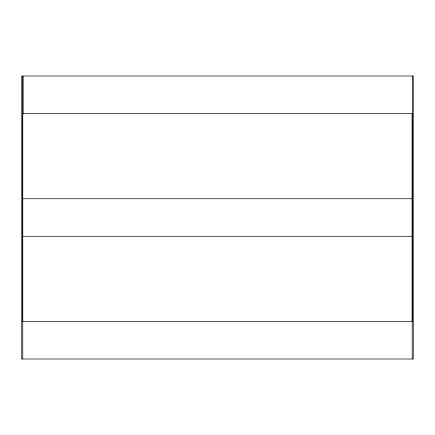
<?xml version="1.0" encoding="UTF-8"?>
<svg xmlns="http://www.w3.org/2000/svg" width="435" height="435" viewBox="0 0 435 435"><rect width="100%" height="100%" fill="white"/><g stroke="black" fill="none" stroke-linecap="round" stroke-linejoin="round"><path stroke-width="0.65" d="M22.674 198.735L412.184 198.735M22.674 236.265L412.184 236.265M412.277 321.47L22.674 321.47L22.674 113.53L412.608 113.53L412.608 76M412.565 113.53L412.565 119.614M412.565 192.651L412.565 198.735M412.233 113.323L412.233 359M412.184 113.53L412.184 321.47M23.093 113.53L23.093 76L413.25 76L413.25 359L21.75 359L21.75 76L22.767 76L22.767 359"/></g></svg>
